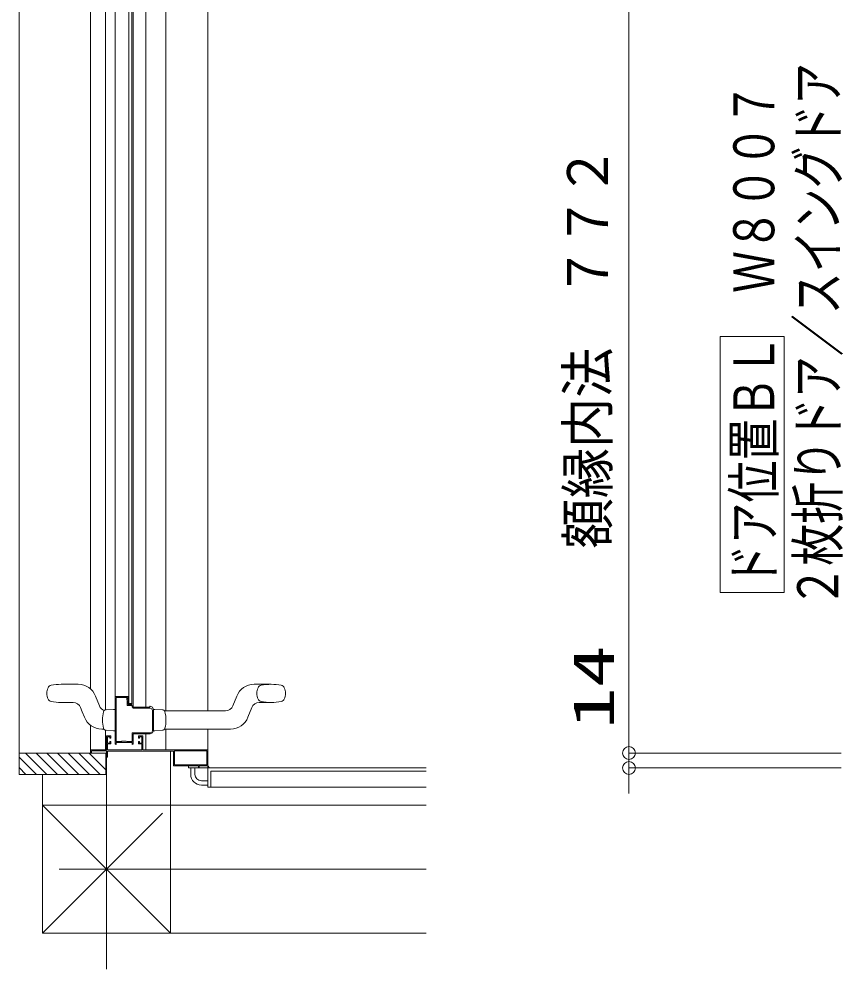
# Model space of a CAD drawing. Units: millimetres on the paper. Extents: x -305 to 305, y -152 to 152.
# Drawn here: x -181.04 to -142.39, y -23.59 to 20.97 of the extents above; entities that cross this region are included whole.
import ezdxf
from ezdxf.enums import TextEntityAlignment as Align

# ---------------------------------------------------------------- set-up
doc = ezdxf.new("R2010")
doc.units = ezdxf.units.MM
doc.linetypes.add('LONG_CHAIN', pattern=[21, 18, -1, 1, -1])
doc.layers.add('0-0_0', color=7, linetype='Continuous', lineweight=9)
doc.layers.add('0-1_VIEW0001', color=7, linetype='Continuous', lineweight=9)
doc.styles.add('ＭＳ ゴシック', font='')
doc.styles.get('ＭＳ ゴシック').set_extended_font_data('MS Gothic')

# ---------------------------------------------------------------- blocks, each defined once
blk = doc.blocks.new('_ORIGIN')
at = {"layer": '0-0_0'}
blk.add_line((0, 0), (-1, 0), dxfattribs=at)
blk.add_circle((0, 0), 0.5, dxfattribs=at)

msp = doc.modelspace()

# ---------------------------------------------------------------- linework, layer by layer
at = {"layer": '0-0_0'}
for p, q in [((-152.433, -12.859), (-152.433, 24.541)), ((-152.432, -12.859), (-152.432, -12.259)), ((-142.473, -13.459), (-152.433, -13.459)), ((-152.432, -14.159), (-152.432, -13.459)), ((-142.473, -14.159), (-152.432, -14.159)), ((-152.432, -14.759), (-152.432, -15.359))]:
    msp.add_line(p, q, dxfattribs=at)
msp.add_lwpolyline([(-142.473, -13.459), (-152.432, -13.459), (-152.432, -8.212)], dxfattribs=at)
at = {"layer": '0-1_VIEW0001'}
for p, q in [((-181.038, 63.966), (-181.038, -14.459)), ((-177.685, -10.451), (-177.685, 62.966)), ((-176.98, -11.431), (-176.98, 62.816)), ((-175.095, 25.841), (-175.095, -11.309)), ((-176.535, 24.98), (-176.535, -13.019)), ((-175.889, -11.139), (-175.889, 24.981)), ((-175.739, 25.371), (-175.739, -11.189)), ((-175.685, -11.309), (-175.685, 24.98)), ((-172.185, 24.966), (-172.185, -11.485)), ((-174.145, 24.491), (-174.145, -11.485)), ((-145.16, 6.079), (-148.16, 6.079)), ((-148.16, -5.921), (-148.16, 6.079)), ((-145.16, -5.921), (-145.16, 6.079)), ((-145.16, -5.921), (-148.16, -5.921)), ((-179.06, -10.235), (-178.261, -10.235)), ((-169.21, -10.235), (-170.01, -10.235)), ((-178.499, -11.085), (-179.06, -11.085)), ((-177.448, -10.787), (-177.265, -11.248)), ((-175.921, -10.8), (-176.535, -10.8)), ((-175.966, -10.995), (-175.982, -10.957)), ((-175.94, -10.936), (-175.94, -10.864)), ((-175.924, -10.98), (-175.939, -10.942)), ((-175.915, -10.839), (-175.91, -10.839)), ((-175.902, -10.821), (-175.911, -10.807)), ((-175.9, -10.829), (-175.9, -10.828)), ((-175.889, -11.139), (-175.739, -11.139)), ((-171.005, -11.248), (-170.823, -10.787)), ((-169.21, -11.085), (-169.772, -11.085)), ((-178.15, -11.322), (-178.07, -11.524)), ((-178.07, -11.524), (-177.968, -11.782)), ((-177.071, -11.519), (-177.071, -11.518)), ((-177.071, -11.519), (-177.071, -11.518)), ((-176.61, -11.41), (-176.958, -11.428)), ((-176.957, -11.429), (-176.958, -11.428)), ((-176.957, -11.429), (-176.958, -11.428)), ((-176.535, -11.409), (-176.61, -11.409)), ((-174.925, -11.309), (-175.685, -11.309)), ((-174.885, -11.354), (-175.685, -11.354)), ((-174.91, -11.274), (-174.91, -11.294)), ((-174.885, -11.259), (-174.895, -11.259)), ((-174.78, -12.409), (-174.78, -11.459)), ((-174.735, -11.409), (-174.735, -11.411)), ((-174.735, -12.409), (-174.735, -11.409)), ((-174.735, -11.41), (-174.735, -11.411)), ((-174.66, -11.41), (-174.735, -11.41)), ((-174.216, -11.485), (-171.354, -11.485)), ((-170.303, -11.782), (-170.12, -11.322)), ((-177.687, -13.459), (-177.687, -12.154)), ((-177.155, -12.335), (-177.056, -12.335)), ((-176.98, -12.388), (-176.98, -13.309)), ((-176.61, -12.409), (-176.958, -12.391)), ((-176.61, -12.41), (-176.535, -12.41)), ((-174.735, -12.408), (-174.735, -12.409)), ((-174.735, -12.408), (-174.735, -12.41)), ((-174.735, -12.41), (-174.66, -12.41)), ((-174.66, -12.41), (-174.313, -12.391)), ((-174.215, -12.335), (-171.116, -12.335)), ((-174.145, -12.335), (-174.145, -13.284)), ((-172.185, -12.335), (-172.185, -14.01)), ((-172.185, -12.335), (-172.185, -14.134)), ((-172.185, -13.284), (-172.185, -12.335)), ((-176.735, -12.659), (-176.935, -12.659)), ((-176.935, -12.659), (-176.935, -13.309)), ((-176.885, -12.704), (-176.785, -12.704)), ((-176.785, -12.704), (-176.785, -12.764)), ((-176.785, -12.764), (-176.735, -12.764)), ((-176.735, -12.914), (-176.785, -12.914)), ((-176.785, -12.914), (-176.785, -12.989)), ((-176.735, -12.764), (-176.735, -12.659)), ((-176.735, -13.034), (-176.735, -12.914)), ((-175.235, -12.659), (-175.435, -12.659)), ((-175.435, -12.659), (-175.435, -12.764)), ((-175.435, -12.764), (-175.385, -12.764)), ((-175.385, -12.914), (-175.435, -12.914)), ((-175.435, -12.914), (-175.435, -13.034)), ((-175.385, -12.704), (-175.285, -12.704)), ((-175.385, -12.764), (-175.385, -12.704)), ((-175.385, -12.989), (-175.385, -12.914)), ((-175.285, -12.704), (-175.285, -12.989)), ((-175.235, -13.309), (-175.235, -12.659)), ((-175.095, -12.559), (-175.095, -13.309)), ((-177.687, -13.309), (-176.935, -13.309)), ((-176.935, -13.359), (-176.935, -13.659)), ((-173.785, -13.364), (-176.895, -13.364)), ((-176.895, -13.659), (-176.895, -13.364)), ((-176.885, -13.309), (-176.885, -13.034)), ((-176.885, -13.034), (-176.735, -13.034)), ((-175.285, -13.309), (-176.885, -13.309)), ((-176.37, -12.959), (-175.85, -12.959)), ((-175.435, -13.034), (-175.285, -13.034)), ((-175.285, -12.989), (-175.385, -12.989)), ((-175.285, -13.034), (-175.285, -13.309)), ((-172.185, -13.309), (-175.235, -13.309)), ((-173.935, -13.364), (-173.935, -21.909)), ((-173.785, -13.364), (-173.785, -14.059)), ((-172.23, -13.359), (-173.74, -13.359)), ((-173.74, -13.359), (-173.74, -14.014)), ((-172.23, -14.014), (-172.23, -13.359)), ((-172.185, -14.059), (-172.185, -13.309)), ((-176.963, -13.459), (-181.038, -13.459)), ((-181.038, -13.645), (-180.224, -14.459)), ((-180.729, -13.459), (-179.729, -14.46)), ((-180.234, -13.46), (-179.234, -14.46)), ((-179.739, -13.46), (-178.739, -14.46)), ((-179.239, -13.46), (-178.239, -14.46)), ((-178.739, -13.46), (-177.739, -14.459)), ((-178.239, -13.459), (-177.239, -14.459)), ((-177.744, -13.46), (-176.963, -14.241)), ((-177.67, -13.459), (-177.65, -13.459)), ((-176.963, -14.459), (-176.963, -13.459)), ((-176.935, -13.659), (-176.895, -13.659)), ((-181.038, -14.14), (-180.719, -14.459)), ((-173.785, -14.059), (-172.625, -14.059)), ((-173.74, -14.014), (-172.23, -14.014)), ((-173.085, -14.059), (-173.085, -14.159)), ((-172.21, -14.159), (-173.085, -14.159)), ((-172.985, -14.46), (-172.985, -14.159)), ((-172.785, -14.46), (-172.785, -14.159)), ((-172.625, -14.059), (-172.625, -14.134)), ((-172.625, -14.134), (-172.585, -14.134)), ((-172.585, -14.134), (-172.585, -14.059)), ((-172.585, -14.059), (-172.185, -14.059)), ((-172.185, -14.184), (-172.185, -15.059)), ((-172.16, -14.159), (-161.935, -14.159)), ((-161.935, -14.159), (-172.036, -14.159)), ((-176.963, -14.459), (-181.038, -14.459)), ((-179.935, -14.459), (-179.935, -21.908)), ((-172.035, -14.309), (-161.935, -14.309)), ((-172.035, -14.309), (-172.035, -15.059)), ((-172.485, -14.759), (-172.185, -14.759)), ((-172.485, -14.959), (-172.185, -14.959)), ((-172.185, -15.059), (-161.935, -15.059)), ((-173.935, -21.909), (-179.936, -15.908)), ((-161.935, -15.908), (-179.936, -15.908)), ((-174.31, -16.283), (-179.935, -21.908)), ((-161.935, -21.908), (-179.935, -21.908))]:
    msp.add_line(p, q, dxfattribs=at)
at = {"layer": '0-1_VIEW0001', "linetype": 'LONG_CHAIN'}
for p, q in [((-176.935, -13.644), (-176.935, -23.587)), ((-161.935, -18.908), (-179.149, -18.908))]:
    msp.add_line(p, q, dxfattribs=at)
at = {"layer": '0-1_VIEW0001'}
for points in [[(-176.485, -10.849), (-176.485, -12.919), (-176.235, -12.919), (-176.21, -12.894), (-176.01, -12.894), (-175.985, -12.919), (-175.735, -12.919), (-175.735, -12.514), (-174.885, -12.514)], [(-175.985, -10.938), (-175.985, -10.849), (-176.485, -10.849)], [(-175.982, -10.957), (-175.984, -10.948), (-175.985, -10.938)], [(-175.965, -11.001), (-175.966, -10.998), (-175.966, -10.995)], [(-175.735, -11.304), (-175.735, -11.234), (-175.965, -11.234), (-175.965, -11.001)], [(-175.94, -10.864), (-175.933, -10.847), (-175.915, -10.839)], [(-175.939, -10.942), (-175.94, -10.939), (-175.94, -10.936)], [(-175.92, -10.999), (-175.921, -10.99), (-175.924, -10.98)], [(-175.911, -10.807), (-175.916, -10.801), (-175.921, -10.8)], [(-175.739, -11.189), (-175.92, -11.189), (-175.92, -10.999)], [(-175.91, -10.839), (-175.903, -10.836), (-175.9, -10.829)], [(-175.9, -10.828), (-175.901, -10.824), (-175.902, -10.821)], [(-175.685, -11.354), (-175.721, -11.34), (-175.735, -11.304)], [(-174.91, -11.294), (-174.915, -11.305), (-174.925, -11.309)], [(-174.895, -11.259), (-174.906, -11.264), (-174.91, -11.274)], [(-174.735, -11.409), (-174.779, -11.303), (-174.885, -11.259)], [(-174.78, -11.459), (-174.811, -11.385), (-174.885, -11.354)], [(-174.735, -11.41), (-174.66, -11.41), (-174.313, -11.428)], [(-174.885, -12.514), (-174.811, -12.484), (-174.78, -12.409)], [(-174.885, -12.559), (-174.779, -12.515), (-174.735, -12.409)], [(-176.785, -12.989), (-176.885, -12.989), (-176.885, -12.704)], [(-175.685, -13.019), (-175.685, -12.559), (-174.885, -12.559)], [(-177.635, -13.459), (-177.635, -13.359), (-176.935, -13.359)], [(-176.535, -13.019), (-176.524, -13.048), (-176.495, -13.059), (-176.488, -13.056), (-176.485, -13.049)], [(-176.485, -13.049), (-176.485, -12.959), (-175.735, -12.959), (-175.735, -13.049)], [(-175.735, -13.049), (-175.732, -13.056), (-175.725, -13.059), (-175.697, -13.048), (-175.685, -13.019)]]:
    msp.add_lwpolyline(points, dxfattribs=at)
for centre, radius, start, end in [((-179.06, -12.642), 2.408, 90, 101.3412), ((-178.261, -11.11), 0.875, 21.6036, 90), ((-170.01, -11.11), 0.875, 90, 158.3964), ((-169.21, -12.642), 2.408, 78.6588, 101.3412), ((-179.11, -10.66), 0.625, 154.66, 205.34), ((-179.494, -10.478), 0.2, 101.3412, 154.66), ((-169.26, -10.66), 0.625, 154.66, 205.34), ((-169.644, -10.478), 0.2, 101.3412, 154.66), ((-168.776, -10.478), 0.2, 25.34, 78.6588), ((-169.16, -10.66), 0.625, 334.66, 25.34), ((-179.494, -10.841), 0.2, 205.34, 258.6588), ((-179.06, -8.677), 2.408, 258.6588, 270), ((-178.499, -11.46), 0.375, 21.6036, 90), ((-169.772, -11.46), 0.375, 90, 158.3964), ((-169.644, -10.841), 0.2, 205.34, 258.6588), ((-169.21, -8.677), 2.408, 258.6588, 281.3412), ((-168.776, -10.841), 0.2, 281.3412, 334.66), ((-176.917, -11.11), 0.375, 201.6036, 250.9366), ((-175.705, -11.91), 1.421, 164.0189, 195.7696), ((-176.951, -11.553), 0.125, 93.001, 164.0572), ((-174.32, -11.553), 0.125, 18.4568, 86.999), ((-175.566, -11.91), 1.421, 344.2183, 16.2037), ((-171.354, -11.11), 0.375, 270, 338.3964), ((-177.155, -11.46), 0.875, 201.6036, 270), ((-171.116, -11.46), 0.875, 270, 338.3964), ((-176.951, -12.267), 0.125, 193.521, 266.9989), ((-174.32, -12.267), 0.125, 273.001, 346.3206), ((-172.21, -14.134), 0.025, 270, 0), ((-172.035, -14.009), 0.15, 180, 270), ((-172.16, -14.184), 0.025, 90, 180), ((-172.485, -14.459), 0.5, 180, 270), ((-172.485, -14.459), 0.3, 180, 270)]:
    msp.add_arc(centre, radius, start, end, dxfattribs=at)

# ---------------------------------------------------------------- block references
at = {"layer": '0-0_0', "xscale": 0.6, "yscale": 0.6}
for p, rotation in [((-152.433, -13.459), 270), ((-152.432, -13.459), 270), ((-152.432, -14.159), 90)]:
    msp.add_blockref('_ORIGIN', p, dxfattribs=dict(at, rotation=rotation))

# ---------------------------------------------------------------- texts
at = {"layer": '0-0_0', "style": 'ＭＳ ゴシック'}
for s, width, p in [('額縁内法\u3000７７２', 0.9, (-152.836, -3.869)), ('14', 1.5, (-152.562, -12.331))]:
    msp.add_text(s, height=1.921, rotation=90, dxfattribs=dict(at, width=width)).set_placement(p, align=Align.BOTTOM_LEFT)
at = {"layer": '0-1_VIEW0001', "style": 'ＭＳ ゴシック', "width": 0.75}
for s, p in [('２枚折りドア／スイングドア', (-142.043, -6.636)), ('ドア位置ＢＬ\u3000Ｗ８００７', (-145.04, -5.636))]:
    msp.add_text(s, height=1.921, rotation=90, dxfattribs=at).set_placement(p, align=Align.BOTTOM_LEFT)

doc.saveas('drawing.dxf')
